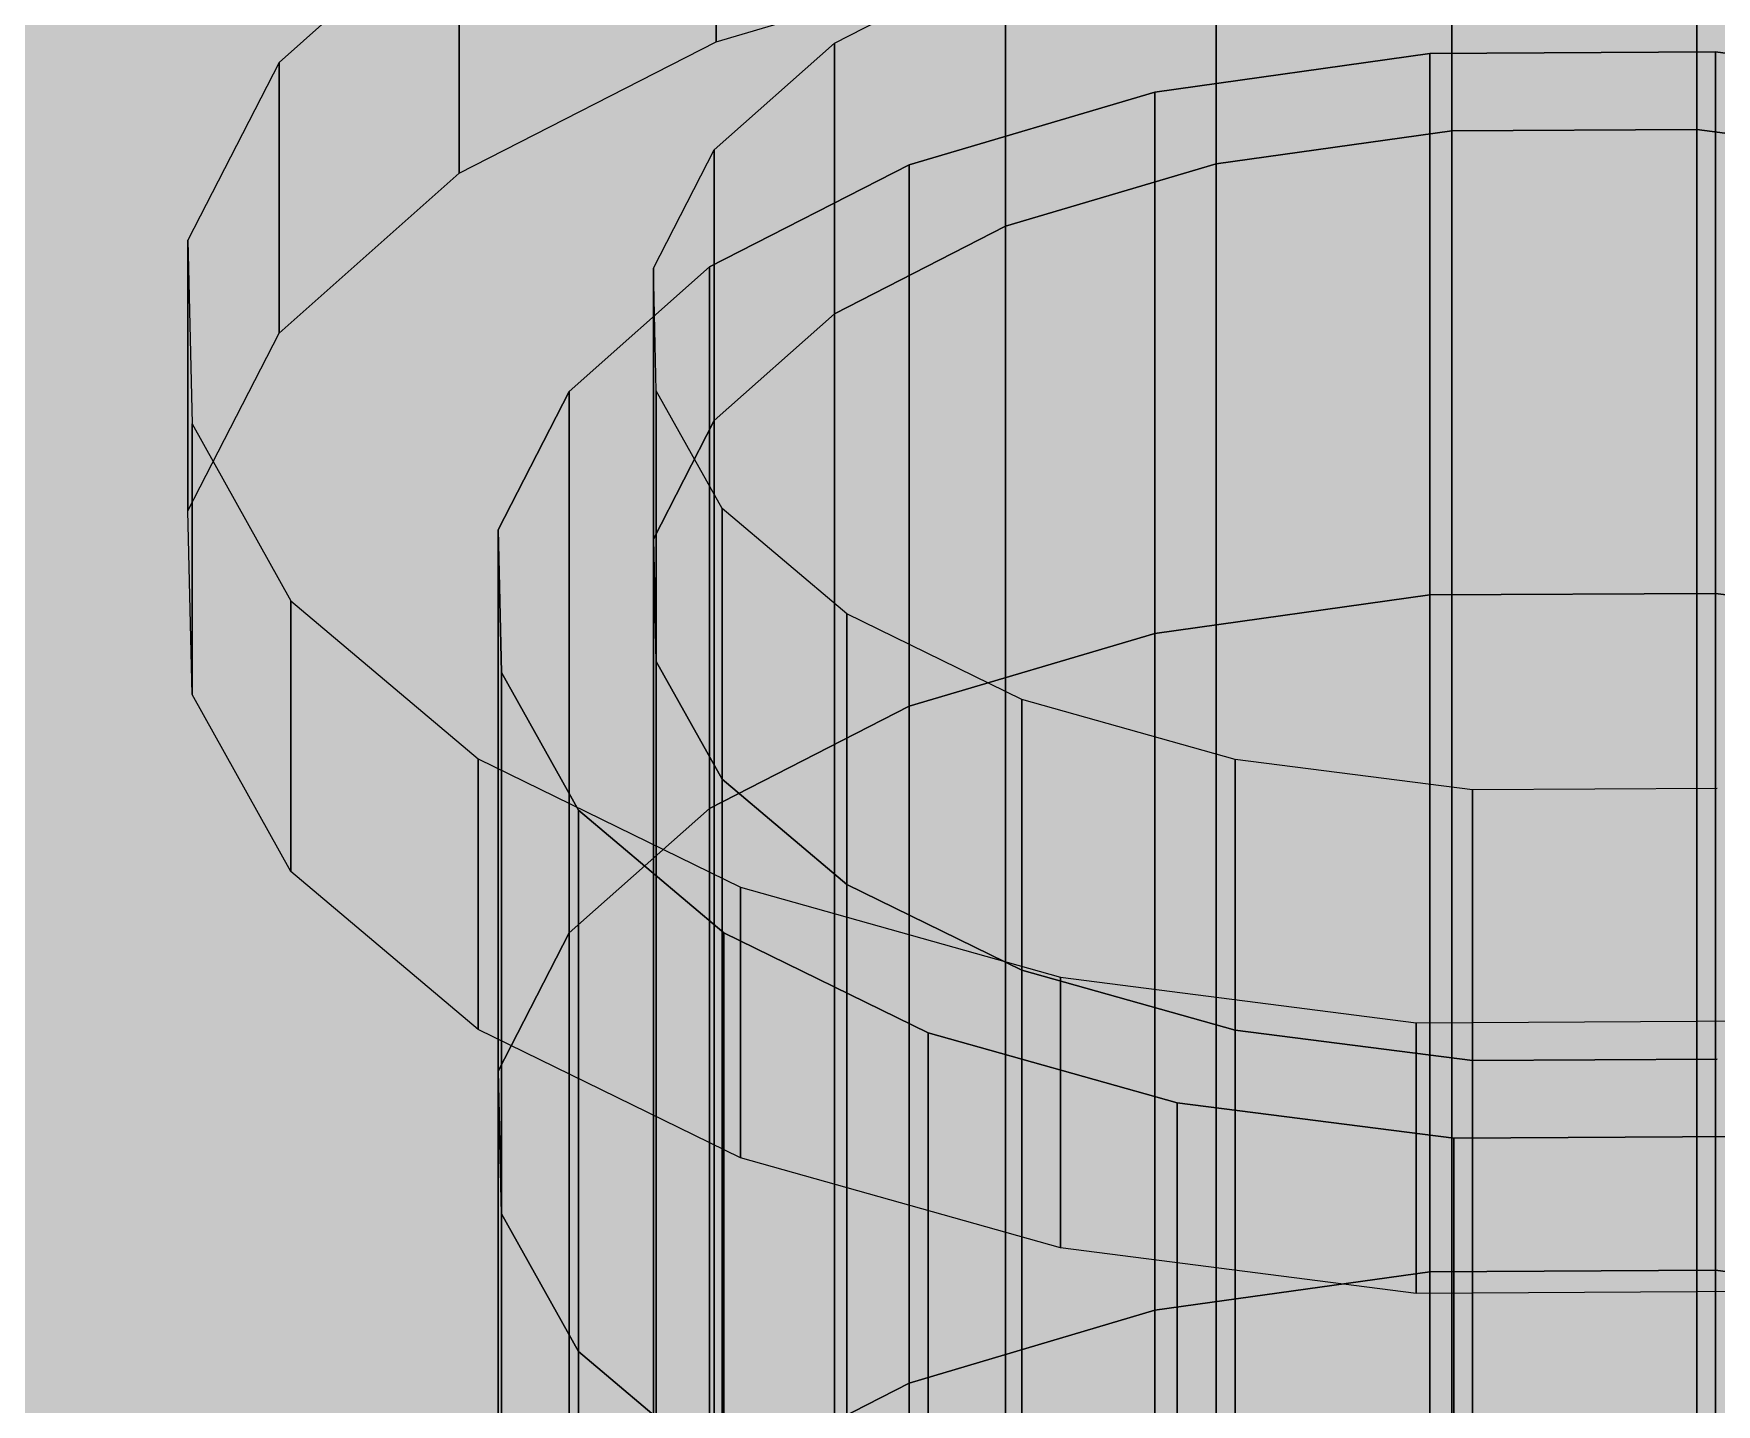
# Model space of a CAD drawing. Header units: millimetres. Extents: x 50 to 612415, y 2 to 4150.
# Drawn here: x 482938.8 to 482955.82, y 2475.74 to 2489.61 of the extents above; entities that cross this region are included whole.
import ezdxf

# ---------------------------------------------------------------- set-up
doc = ezdxf.new("R2010")
doc.units = ezdxf.units.MM
doc.layers.add('HATCH', color=8, linetype='Continuous', lineweight=9)
doc.layers.add('OUTLINE', color=7, linetype='Continuous', lineweight=25)

msp = doc.modelspace()

# ---------------------------------------------------------------- hatches: boundary and pattern name
at = {"layer": 'HATCH', "true_color": 0xccae87}
for points in [[(482749.68, 2562.523), (482748.263, 2561.264), (482945.633, 2487.251)], [(482749.68, 2562.523), (482952.923, 2489.409), (482955.813, 2489.425)], [(482749.68, 2562.523), (482955.813, 2489.425), (482958.613, 2489.066)], [(482749.68, 2562.523), (482950.14, 2489.02), (482952.923, 2489.409)], [(482749.68, 2562.523), (482947.654, 2488.283), (482950.14, 2489.02)], [(482749.68, 2562.523), (482945.633, 2487.251), (482947.654, 2488.283)], [(482944.215, 2485.991), (482748.263, 2561.264), (482746.242, 2560.231)], [(482944.215, 2485.991), (482945.633, 2487.251), (482748.263, 2561.264)], [(482944.215, 2485.991), (482735.283, 2559.448), (482732.765, 2560.157)], [(482943.498, 2484.591), (482944.215, 2485.991), (482732.765, 2560.157)], [(482943.53, 2483.147), (482943.498, 2484.591), (482732.765, 2560.157)], [(482944.308, 2481.755), (482943.53, 2483.147), (482732.765, 2560.157)], [(482945.781, 2480.512), (482944.308, 2481.755), (482732.765, 2560.157)], [(482947.847, 2479.501), (482945.781, 2480.512), (482732.765, 2560.157)], [(482947.847, 2479.501), (482732.765, 2560.157), (483655.424, 1955.814)], [(482944.215, 2485.991), (482746.242, 2560.231), (482743.755, 2559.495)], [(482944.215, 2485.991), (482743.755, 2559.495), (482740.972, 2559.106)], [(482944.215, 2485.991), (482738.083, 2559.09), (482735.283, 2559.448)], [(482944.215, 2485.991), (482740.972, 2559.106), (482738.083, 2559.09)], [(482945.633, 2481.772), (482748.263, 2555.786), (482749.68, 2557.045)], [(482749.68, 2557.045), (482748.263, 2555.786), (482945.633, 2481.772)], [(482749.68, 2557.045), (482952.923, 2483.931), (482955.813, 2483.946)], [(482955.813, 2483.946), (482952.923, 2483.931), (482749.68, 2557.045)], [(482958.613, 2483.588), (482955.813, 2483.946), (482749.68, 2557.045)], [(482749.68, 2557.045), (482955.813, 2483.946), (482958.613, 2483.588)], [(482749.68, 2557.045), (482950.14, 2483.541), (482952.923, 2483.931)], [(482952.923, 2483.931), (482950.14, 2483.541), (482749.68, 2557.045)], [(482749.68, 2557.045), (482958.613, 2483.588), (482961.131, 2482.879)], [(482961.131, 2482.879), (482958.613, 2483.588), (482749.68, 2557.045)], [(482749.68, 2557.045), (482947.654, 2482.805), (482950.14, 2483.541)], [(482950.14, 2483.541), (482947.654, 2482.805), (482749.68, 2557.045)], [(482749.68, 2557.045), (482945.633, 2481.772), (482947.654, 2482.805)], [(482947.654, 2482.805), (482945.633, 2481.772), (482749.68, 2557.045)], [(482961.131, 2482.879), (482749.68, 2557.045), (484760.546, 2048.287)], [(484760.546, 2048.287), (482749.68, 2557.045), (482961.131, 2482.879)], [(482944.215, 2480.513), (482748.263, 2555.786), (482746.242, 2554.753)], [(482746.242, 2554.753), (482748.263, 2555.786), (482944.215, 2480.513)], [(482748.263, 2555.786), (482945.633, 2481.772), (482944.215, 2480.513)], [(482944.215, 2480.513), (482945.633, 2481.772), (482748.263, 2555.786)], [(482944.215, 2480.513), (482746.242, 2554.753), (482743.755, 2554.016)], [(482743.755, 2554.016), (482746.242, 2554.753), (482944.215, 2480.513)], [(482944.215, 2480.513), (482735.283, 2553.97), (482732.765, 2554.679)], [(482732.765, 2554.679), (482735.283, 2553.97), (482944.215, 2480.513)], [(482943.498, 2479.113), (482944.215, 2480.513), (482732.765, 2554.679)], [(482732.765, 2554.679), (482944.215, 2480.513), (482943.498, 2479.113)], [(482943.53, 2477.668), (482943.498, 2479.113), (482732.765, 2554.679)], [(482732.765, 2554.679), (482943.498, 2479.113), (482943.53, 2477.668)], [(482944.308, 2476.277), (482943.53, 2477.668), (482732.765, 2554.679)], [(482732.765, 2554.679), (482943.53, 2477.668), (482944.308, 2476.277)], [(482945.781, 2475.033), (482944.308, 2476.277), (482732.765, 2554.679)], [(482732.765, 2554.679), (482944.308, 2476.277), (482945.781, 2475.033)], [(482947.847, 2474.023), (482945.781, 2475.033), (482732.765, 2554.679)], [(482732.765, 2554.679), (482945.781, 2475.033), (482947.847, 2474.023)], [(482947.847, 2474.023), (482732.765, 2554.679), (483739.222, 2112.021)], [(483655.424, 1950.335), (482732.765, 2554.679), (482947.847, 2474.023)], [(482944.215, 2480.513), (482743.755, 2554.016), (482740.972, 2553.627)], [(482740.972, 2553.627), (482743.755, 2554.016), (482944.215, 2480.513)], [(482944.215, 2480.513), (482738.083, 2553.611), (482735.283, 2553.97)], [(482735.283, 2553.97), (482738.083, 2553.611), (482944.215, 2480.513)], [(482944.215, 2480.513), (482740.972, 2553.627), (482738.083, 2553.611)], [(482738.083, 2553.611), (482740.972, 2553.627), (482944.215, 2480.513)], [(482945.633, 2474.924), (482748.263, 2548.938), (482749.68, 2550.197)], [(482749.68, 2550.197), (482748.263, 2548.938), (482945.633, 2474.924)], [(482749.68, 2550.197), (482952.923, 2477.082), (482955.813, 2477.098)], [(482955.813, 2477.098), (482952.923, 2477.082), (482749.68, 2550.197)], [(482958.613, 2476.74), (482955.813, 2477.098), (482749.68, 2550.197)], [(482749.68, 2550.197), (482955.813, 2477.098), (482958.613, 2476.74)], [(482749.68, 2550.197), (482950.14, 2476.693), (482952.923, 2477.082)], [(482952.923, 2477.082), (482950.14, 2476.693), (482749.68, 2550.197)], [(482749.68, 2550.197), (482958.613, 2476.74), (482961.131, 2476.031)], [(482961.131, 2476.031), (482958.613, 2476.74), (482749.68, 2550.197)], [(482749.68, 2550.197), (482947.654, 2475.957), (482950.14, 2476.693)], [(482950.14, 2476.693), (482947.654, 2475.957), (482749.68, 2550.197)], [(482749.68, 2550.197), (482945.633, 2474.924), (482947.654, 2475.957)], [(482947.654, 2475.957), (482945.633, 2474.924), (482749.68, 2550.197)], [(482961.131, 2476.031), (482749.68, 2550.197), (484760.546, 2041.439)], [(484760.546, 2041.439), (482749.68, 2550.197), (482961.131, 2476.031)], [(482944.215, 2473.665), (482748.263, 2548.938), (482746.242, 2547.905)], [(482746.242, 2547.905), (482748.263, 2548.938), (482944.215, 2473.665)], [(482748.263, 2548.938), (482945.633, 2474.924), (482944.215, 2473.665)], [(482944.215, 2473.665), (482945.633, 2474.924), (482748.263, 2548.938)], [(482749.68, 2547.458), (482952.923, 2474.343), (482955.813, 2474.359)], [(482955.813, 2474.359), (482952.923, 2474.343), (482749.68, 2547.458)], [(482958.613, 2474.001), (482955.813, 2474.359), (482749.68, 2547.458)], [(482749.68, 2547.458), (482955.813, 2474.359), (482958.613, 2474.001)], [(482749.68, 2547.458), (482950.14, 2473.954), (482952.923, 2474.343)], [(482952.923, 2474.343), (482950.14, 2473.954), (482749.68, 2547.458)], [(482749.68, 2547.458), (482958.613, 2474.001), (482961.131, 2473.292)], [(482961.131, 2473.292), (482958.613, 2474.001), (482749.68, 2547.458)], [(482749.68, 2547.458), (482947.654, 2473.218), (482950.14, 2473.954)], [(482950.14, 2473.954), (482947.654, 2473.218), (482749.68, 2547.458)], [(482749.68, 2547.458), (482945.633, 2472.185), (482947.654, 2473.218)], [(482947.654, 2473.218), (482945.633, 2472.185), (482749.68, 2547.458)], [(484758.648, 2037.434), (482749.68, 2547.458), (482961.131, 2473.292)], [(482961.131, 2473.292), (482749.68, 2547.458), (484758.648, 2037.434)], [(482749.68, 2546.773), (482952.923, 2473.658), (482955.813, 2473.674)], [(482955.813, 2473.674), (482952.923, 2473.658), (482749.68, 2546.773)], [(482958.613, 2473.316), (482955.813, 2473.674), (482749.68, 2546.773)], [(482749.68, 2546.773), (482955.813, 2473.674), (482958.613, 2473.316)], [(482749.68, 2546.773), (482950.14, 2473.269), (482952.923, 2473.658)], [(482952.923, 2473.658), (482950.14, 2473.269), (482749.68, 2546.773)], [(482749.68, 2546.773), (482958.613, 2473.316), (482961.131, 2472.607)], [(482961.131, 2472.607), (482958.613, 2473.316), (482749.68, 2546.773)], [(482749.68, 2546.773), (482947.654, 2472.533), (482950.14, 2473.269)], [(482950.14, 2473.269), (482947.654, 2472.533), (482749.68, 2546.773)], [(482749.68, 2546.773), (482945.633, 2471.5), (482947.654, 2472.533)], [(482947.654, 2472.533), (482945.633, 2471.5), (482749.68, 2546.773)], [(484758.174, 2036.433), (482749.68, 2546.773), (482961.131, 2472.607)], [(482961.131, 2472.607), (482749.68, 2546.773), (484758.174, 2036.433)], [(482748.115, 2543.35), (482746.049, 2544.36), (484752.006, 2023.419)], [(482749.587, 2542.107), (482748.115, 2543.35), (484752.006, 2023.419)], [(482749.68, 2543.349), (482952.923, 2470.234), (482955.813, 2470.25)], [(482955.813, 2470.25), (482952.923, 2470.234), (482749.68, 2543.349)], [(482958.613, 2469.892), (482955.813, 2470.25), (482749.68, 2543.349)], [(482749.68, 2543.349), (482955.813, 2470.25), (482958.613, 2469.892)], [(482749.68, 2543.349), (482958.613, 2469.892), (482961.131, 2469.183)], [(482961.131, 2469.183), (482958.613, 2469.892), (482749.68, 2543.349)], [(484755.802, 2031.428), (482749.68, 2543.349), (482961.131, 2469.183)], [(482961.131, 2469.183), (482749.68, 2543.349), (484755.802, 2031.428)], [(482750.366, 2540.715), (482749.587, 2542.107), (484752.006, 2023.419)], [(482750.398, 2539.27), (482750.366, 2540.715), (484752.006, 2023.419)], [(482749.68, 2537.87), (482750.398, 2539.27), (484752.006, 2023.419)], [(482961.131, 2463.705), (482749.68, 2537.87), (484752.006, 2023.419)], [(483159.297, 2405.335), (482950.365, 2478.793), (482947.847, 2479.501)], [(483158.58, 2403.936), (483159.297, 2405.335), (482947.847, 2479.501)], [(483158.612, 2402.491), (483158.58, 2403.936), (482947.847, 2479.501)], [(483159.391, 2401.099), (483158.612, 2402.491), (482947.847, 2479.501)], [(483160.863, 2399.856), (483159.391, 2401.099), (482947.847, 2479.501)], [(483162.929, 2398.845), (483160.863, 2399.856), (482947.847, 2479.501)], [(483162.929, 2398.845), (482947.847, 2479.501), (483655.424, 1955.814)], [(483159.297, 2405.335), (482953.165, 2478.434), (482950.365, 2478.793)], [(483159.297, 2405.335), (482956.055, 2478.45), (482953.165, 2478.434)]]:
    msp.add_hatch(color=43, dxfattribs=at).paths.add_polyline_path(points)
at = {"layer": 'HATCH', "true_color": 0xadb2b6}
for points in [[(482945.701, 2489.527), (482948.898, 2490.474), (482948.898, 2493.213), (482945.701, 2492.267)], [(482950.761, 2488.292), (482948.63, 2487.661), (482948.63, 2490.401), (482950.761, 2491.032)], [(482947.654, 2466.37), (482950.14, 2467.106), (482950.14, 2489.02), (482947.654, 2488.283)], [(482950.761, 2466.379), (482948.63, 2465.748), (482948.63, 2487.661), (482950.761, 2488.292)], [(482948.796, 2480.134), (482950.954, 2479.526), (482950.954, 2482.266), (482948.796, 2482.873)], [(482949.187, 2477.325), (482945.949, 2478.236), (482945.949, 2480.975), (482949.187, 2480.064)], [(482948.796, 2458.22), (482950.954, 2457.613), (482950.954, 2479.526), (482948.796, 2480.134)], [(482950.365, 2456.879), (482947.847, 2457.588), (482947.847, 2479.501), (482950.365, 2478.793)]]:
    msp.add_hatch(color=253, dxfattribs=at).paths.add_polyline_path(points)
at = {"layer": 'HATCH', "true_color": 0xabb0b4}
for points in [[(482943.102, 2488.199), (482945.701, 2489.527), (482945.701, 2492.267), (482943.102, 2490.939)], [(482948.63, 2487.661), (482946.898, 2486.776), (482946.898, 2489.515), (482948.63, 2490.401)], [(482945.633, 2465.337), (482947.654, 2466.37), (482947.654, 2488.283), (482945.633, 2487.251)], [(482948.63, 2465.748), (482946.898, 2464.862), (482946.898, 2486.776), (482948.63, 2487.661)], [(482947.025, 2481), (482948.796, 2480.134), (482948.796, 2482.873), (482947.025, 2483.739)], [(482945.949, 2478.236), (482943.293, 2479.535), (482943.293, 2482.274), (482945.949, 2480.975)], [(482947.025, 2459.086), (482948.796, 2458.22), (482948.796, 2480.134), (482947.025, 2481)], [(482947.847, 2457.588), (482945.781, 2458.598), (482945.781, 2480.512), (482947.847, 2479.501)]]:
    msp.add_hatch(color=253, dxfattribs=at).paths.add_polyline_path(points)
at = {"layer": 'HATCH', "true_color": 0xaeb3b7}
for points in [[(482953.147, 2488.626), (482950.761, 2488.292), (482950.761, 2491.032), (482953.147, 2491.365)], [(482958.024, 2488.332), (482955.624, 2488.64), (482955.624, 2491.379), (482958.024, 2491.072)], [(482950.14, 2467.106), (482952.923, 2467.495), (482952.923, 2489.409), (482950.14, 2489.02)], [(482955.813, 2467.511), (482958.613, 2467.153), (482958.613, 2489.066), (482955.813, 2489.425)], [(482958.024, 2466.419), (482955.624, 2466.726), (482955.624, 2488.64), (482958.024, 2488.332)], [(482953.147, 2466.712), (482950.761, 2466.379), (482950.761, 2488.292), (482953.147, 2488.626)], [(482950.954, 2479.526), (482953.354, 2479.219), (482953.354, 2481.958), (482950.954, 2482.266)], [(482952.786, 2476.864), (482949.187, 2477.325), (482949.187, 2480.064), (482952.786, 2479.603)], [(482950.954, 2457.613), (482953.354, 2457.305), (482953.354, 2479.219), (482950.954, 2479.526)], [(482953.165, 2456.52), (482950.365, 2456.879), (482950.365, 2478.793), (482953.165, 2478.434)]]:
    msp.add_hatch(color=253, dxfattribs=at).paths.add_polyline_path(points)
at = {"layer": 'HATCH', "true_color": 0xaeb4b7}
for points in [[(482955.624, 2488.64), (482953.147, 2488.626), (482953.147, 2491.365), (482955.624, 2491.379)], [(482952.923, 2467.495), (482955.813, 2467.511), (482955.813, 2489.425), (482952.923, 2489.409)], [(482955.624, 2466.726), (482953.147, 2466.712), (482953.147, 2488.626), (482955.624, 2488.64)], [(482953.354, 2479.219), (482955.831, 2479.233), (482955.831, 2481.972), (482953.354, 2481.958)], [(482956.502, 2476.884), (482952.786, 2476.864), (482952.786, 2479.603), (482956.502, 2479.623)], [(482953.354, 2457.305), (482955.831, 2457.319), (482955.831, 2479.233), (482953.354, 2479.219)], [(482956.055, 2456.536), (482953.165, 2456.52), (482953.165, 2478.434), (482956.055, 2478.45)]]:
    msp.add_hatch(color=253, dxfattribs=at).paths.add_polyline_path(points)
at = {"layer": 'HATCH', "true_color": 0xa8aeb1}
for points in [[(482941.28, 2486.58), (482943.102, 2488.199), (482943.102, 2490.939), (482941.28, 2489.32)], [(482946.898, 2486.776), (482945.683, 2485.697), (482945.683, 2488.436), (482946.898, 2489.515)], [(482944.215, 2464.078), (482945.633, 2465.337), (482945.633, 2487.251), (482944.215, 2485.991)], [(482946.898, 2464.862), (482945.683, 2463.783), (482945.683, 2485.697), (482946.898, 2486.776)]]:
    msp.add_hatch(color=253, dxfattribs=at).paths.add_polyline_path(points)
at = {"layer": 'HATCH', "true_color": 0xb7bcc0}
for points in [[(482945.683, 2488.436), (482943.102, 2490.939), (482941.28, 2489.32)], [(482943.102, 2490.939), (482946.898, 2489.515), (482948.63, 2490.401)], [(482945.683, 2488.436), (482946.898, 2489.515), (482943.102, 2490.939)], [(482948.898, 2490.474), (482952.476, 2490.975), (482967.578, 2486.725)], [(482943.102, 2488.199), (482945.701, 2489.527), (482948.898, 2490.474)], [(482953.147, 2488.626), (482943.102, 2488.199), (482948.898, 2490.474)], [(482955.624, 2488.64), (482953.147, 2488.626), (482948.898, 2490.474)], [(482958.024, 2488.332), (482955.624, 2488.64), (482948.898, 2490.474)], [(482958.024, 2488.332), (482948.898, 2490.474), (482967.578, 2486.725)], [(482945.683, 2488.436), (482941.28, 2489.32), (482940.358, 2487.52)], [(482958.613, 2489.066), (482952.923, 2489.409), (482950.14, 2489.02)], [(482958.613, 2489.066), (482955.813, 2489.425), (482952.923, 2489.409)], [(482958.613, 2489.066), (482950.14, 2489.02), (482947.654, 2488.283)], [(482958.613, 2489.066), (482947.654, 2488.283), (482953.147, 2488.626)], [(482958.613, 2489.066), (482953.147, 2488.626), (482955.624, 2488.64)], [(482958.613, 2489.066), (482955.624, 2488.64), (482958.024, 2488.332)], [(482953.147, 2488.626), (482950.761, 2488.292), (482943.102, 2488.199)], [(482947.654, 2488.283), (482950.761, 2488.292), (482953.147, 2488.626)], [(482945.683, 2488.436), (482940.358, 2487.52), (482940.399, 2485.662)], [(482945.683, 2488.436), (482940.399, 2485.662), (482941.4, 2483.873)], [(482945.068, 2487.236), (482945.683, 2488.436), (482941.4, 2483.873)], [(482950.761, 2488.292), (482948.63, 2487.661), (482943.102, 2488.199)], [(482947.654, 2488.283), (482945.633, 2487.251), (482950.761, 2488.292)], [(482945.633, 2487.251), (482948.63, 2487.661), (482950.761, 2488.292)], [(482941.28, 2486.58), (482943.102, 2488.199), (482945.683, 2485.697)], [(482948.63, 2487.661), (482946.898, 2486.776), (482943.102, 2488.199)], [(482943.102, 2488.199), (482946.898, 2486.776), (482945.683, 2485.697)], [(482945.633, 2487.251), (482946.898, 2486.776), (482948.63, 2487.661)], [(482945.095, 2485.998), (482945.068, 2487.236), (482941.4, 2483.873)], [(482945.683, 2485.697), (482945.633, 2487.251), (482944.215, 2485.991)], [(482945.683, 2485.697), (482946.898, 2486.776), (482945.633, 2487.251)], [(482940.358, 2484.781), (482941.28, 2486.58), (482945.683, 2485.697)], [(482945.763, 2484.805), (482945.095, 2485.998), (482941.4, 2483.873)], [(482945.683, 2485.697), (482944.215, 2485.991), (482943.498, 2484.591)], [(482940.399, 2482.923), (482940.358, 2484.781), (482945.683, 2485.697)], [(482941.4, 2481.134), (482940.399, 2482.923), (482945.683, 2485.697)], [(482941.4, 2481.134), (482945.683, 2485.697), (482945.068, 2484.497)], [(482945.683, 2485.697), (482943.498, 2484.591), (482943.53, 2483.147)], [(482945.068, 2484.497), (482945.683, 2485.697), (482943.53, 2483.147)], [(482941.4, 2483.873), (482947.025, 2483.739), (482945.763, 2484.805)], [(482941.4, 2481.134), (482945.068, 2484.497), (482945.095, 2483.258)], [(482945.095, 2483.258), (482945.068, 2484.497), (482943.53, 2483.147)], [(482941.4, 2483.873), (482948.796, 2482.873), (482947.025, 2483.739)], [(482941.4, 2483.873), (482950.954, 2482.266), (482948.796, 2482.873)], [(482941.4, 2483.873), (482943.293, 2482.274), (482945.949, 2480.975)], [(482941.4, 2483.873), (482960.08, 2480.124), (482950.954, 2482.266)], [(482941.4, 2483.873), (482945.949, 2480.975), (482949.187, 2480.064)], [(482941.4, 2483.873), (482956.502, 2479.623), (482960.08, 2480.124)], [(482941.4, 2483.873), (482949.187, 2480.064), (482952.786, 2479.603)], [(482941.4, 2483.873), (482952.786, 2479.603), (482956.502, 2479.623)], [(482941.4, 2481.134), (482945.095, 2483.258), (482945.763, 2482.066)], [(482945.763, 2482.066), (482945.095, 2483.258), (482943.53, 2483.147)], [(482947.025, 2481), (482945.763, 2482.066), (482943.53, 2483.147)], [(482943.53, 2483.147), (482944.308, 2481.755), (482945.781, 2480.512)], [(482943.53, 2483.147), (482945.781, 2480.512), (482947.847, 2479.501)], [(482947.025, 2481), (482943.53, 2483.147), (482950.365, 2478.793)], [(482943.53, 2483.147), (482947.847, 2479.501), (482950.365, 2478.793)], [(482960.08, 2480.124), (482953.354, 2481.958), (482950.954, 2482.266)], [(482945.763, 2482.066), (482947.025, 2481), (482941.4, 2481.134)], [(482960.08, 2480.124), (482955.831, 2481.972), (482953.354, 2481.958)], [(482947.025, 2481), (482948.796, 2480.134), (482941.4, 2481.134)], [(482948.796, 2480.134), (482950.954, 2479.526), (482941.4, 2481.134)], [(482945.949, 2478.236), (482943.293, 2479.535), (482941.4, 2481.134)], [(482950.954, 2479.526), (482960.08, 2477.385), (482941.4, 2481.134)], [(482949.187, 2477.325), (482945.949, 2478.236), (482941.4, 2481.134)], [(482960.08, 2477.385), (482956.502, 2476.884), (482941.4, 2481.134)], [(482952.786, 2476.864), (482949.187, 2477.325), (482941.4, 2481.134)], [(482956.502, 2476.884), (482952.786, 2476.864), (482941.4, 2481.134)], [(482950.365, 2478.793), (482948.796, 2480.134), (482947.025, 2481)], [(482950.365, 2478.793), (482950.954, 2479.526), (482948.796, 2480.134)], [(482950.365, 2478.793), (482961.324, 2479.575), (482955.831, 2479.233)], [(482950.365, 2478.793), (482958.838, 2478.839), (482961.324, 2479.575)], [(482950.365, 2478.793), (482953.354, 2479.219), (482950.954, 2479.526)], [(482950.954, 2479.526), (482953.354, 2479.219), (482960.08, 2477.385)], [(482950.365, 2478.793), (482955.831, 2479.233), (482953.354, 2479.219)], [(482953.354, 2479.219), (482955.831, 2479.233), (482960.08, 2477.385)], [(482950.365, 2478.793), (482956.055, 2478.45), (482958.838, 2478.839)], [(482950.365, 2478.793), (482953.165, 2478.434), (482956.055, 2478.45)]]:
    msp.add_hatch(color=9, dxfattribs=at).paths.add_polyline_path(points)
at = {"layer": 'HATCH', "true_color": 0xa6abae}
for points in [[(482940.358, 2484.781), (482941.28, 2486.58), (482941.28, 2489.32), (482940.358, 2487.52)], [(482945.683, 2485.697), (482945.068, 2484.497), (482945.068, 2487.236), (482945.683, 2488.436)], [(482943.498, 2462.678), (482944.215, 2464.078), (482944.215, 2485.991), (482943.498, 2484.591)], [(482945.095, 2483.258), (482945.763, 2482.066), (482945.763, 2484.805), (482945.095, 2485.998)], [(482941.4, 2481.134), (482940.399, 2482.923), (482940.399, 2485.662), (482941.4, 2483.873)], [(482945.683, 2463.783), (482945.068, 2462.583), (482945.068, 2484.497), (482945.683, 2485.697)], [(482945.095, 2461.345), (482945.763, 2460.152), (482945.763, 2482.066), (482945.095, 2483.258)], [(482944.308, 2459.841), (482943.53, 2461.233), (482943.53, 2483.147), (482944.308, 2481.755)]]:
    msp.add_hatch(color=253, dxfattribs=at).paths.add_polyline_path(points)
at = {"layer": 'HATCH', "true_color": 0xc2a680}
for points in [[(482952.923, 2483.931), (482950.14, 2483.541), (482950.14, 2489.02), (482952.923, 2489.409)], [(482958.613, 2483.588), (482955.813, 2483.946), (482955.813, 2489.425), (482958.613, 2489.066)], [(482952.923, 2477.082), (482950.14, 2476.693), (482950.14, 2483.541), (482952.923, 2483.931)], [(482958.613, 2476.74), (482955.813, 2477.098), (482955.813, 2483.946), (482958.613, 2483.588)], [(482950.365, 2473.314), (482953.165, 2472.955), (482953.165, 2478.434), (482950.365, 2478.793)], [(482952.923, 2474.343), (482950.14, 2473.954), (482950.14, 2476.693), (482952.923, 2477.082)], [(482958.613, 2474.001), (482955.813, 2474.359), (482955.813, 2477.098), (482958.613, 2476.74)]]:
    msp.add_hatch(color=43, dxfattribs=at).paths.add_polyline_path(points)
at = {"layer": 'HATCH', "true_color": 0xc2a681}
for points in [[(482955.813, 2483.946), (482952.923, 2483.931), (482952.923, 2489.409), (482955.813, 2489.425)], [(482955.813, 2477.098), (482952.923, 2477.082), (482952.923, 2483.931), (482955.813, 2483.946)], [(482953.165, 2472.955), (482956.055, 2472.971), (482956.055, 2478.45), (482953.165, 2478.434)], [(482955.813, 2474.359), (482952.923, 2474.343), (482952.923, 2477.082), (482955.813, 2477.098)]]:
    msp.add_hatch(color=43, dxfattribs=at).paths.add_polyline_path(points)
at = {"layer": 'HATCH', "true_color": 0xc0a480}
for points in [[(482950.14, 2483.541), (482947.654, 2482.805), (482947.654, 2488.283), (482950.14, 2489.02)], [(482950.14, 2476.693), (482947.654, 2475.957), (482947.654, 2482.805), (482950.14, 2483.541)], [(482950.14, 2473.954), (482947.654, 2473.218), (482947.654, 2475.957), (482950.14, 2476.693)]]:
    msp.add_hatch(color=33, dxfattribs=at).paths.add_polyline_path(points)
at = {"layer": 'HATCH', "true_color": 0xbea37e}
for points in [[(482947.654, 2482.805), (482945.633, 2481.772), (482945.633, 2487.251), (482947.654, 2488.283)], [(482947.654, 2475.957), (482945.633, 2474.924), (482945.633, 2481.772), (482947.654, 2482.805)], [(482947.654, 2473.218), (482945.633, 2472.185), (482945.633, 2474.924), (482947.654, 2475.957)]]:
    msp.add_hatch(color=33, dxfattribs=at).paths.add_polyline_path(points)
at = {"layer": 'HATCH', "true_color": 0xa3a8ab}
for points in [[(482940.399, 2482.923), (482940.358, 2484.781), (482940.358, 2487.52), (482940.399, 2485.662)], [(482945.068, 2484.497), (482945.095, 2483.258), (482945.095, 2485.998), (482945.068, 2487.236)], [(482943.53, 2461.233), (482943.498, 2462.678), (482943.498, 2484.591), (482943.53, 2483.147)], [(482945.068, 2462.583), (482945.095, 2461.345), (482945.095, 2483.258), (482945.068, 2484.497)]]:
    msp.add_hatch(color=253, dxfattribs=at).paths.add_polyline_path(points)
at = {"layer": 'HATCH', "true_color": 0xbca07c}
for points in [[(482945.633, 2481.772), (482944.215, 2480.513), (482944.215, 2485.991), (482945.633, 2487.251)], [(482945.633, 2474.924), (482944.215, 2473.665), (482944.215, 2480.513), (482945.633, 2481.772)]]:
    msp.add_hatch(color=33, dxfattribs=at).paths.add_polyline_path(points)
at = {"layer": 'HATCH', "true_color": 0xb99e7a}
for points in [[(482944.215, 2480.513), (482943.498, 2479.113), (482943.498, 2484.591), (482944.215, 2485.991)], [(482943.53, 2477.668), (482944.308, 2476.277), (482944.308, 2481.755), (482943.53, 2483.147)], [(482944.215, 2473.665), (482943.498, 2472.265), (482943.498, 2479.113), (482944.215, 2480.513)], [(482943.53, 2470.82), (482944.308, 2469.429), (482944.308, 2476.277), (482943.53, 2477.668)]]:
    msp.add_hatch(color=33, dxfattribs=at).paths.add_polyline_path(points)
at = {"layer": 'HATCH', "true_color": 0xa9aeb1}
for points in [[(482945.763, 2482.066), (482947.025, 2481), (482947.025, 2483.739), (482945.763, 2484.805)], [(482943.293, 2479.535), (482941.4, 2481.134), (482941.4, 2483.873), (482943.293, 2482.274)], [(482945.763, 2460.152), (482947.025, 2459.086), (482947.025, 2481), (482945.763, 2482.066)], [(482945.781, 2458.598), (482944.308, 2459.841), (482944.308, 2481.755), (482945.781, 2480.512)]]:
    msp.add_hatch(color=253, dxfattribs=at).paths.add_polyline_path(points)
at = {"layer": 'HATCH', "true_color": 0xb69b78}
for points in [[(482943.498, 2479.113), (482943.53, 2477.668), (482943.53, 2483.147), (482943.498, 2484.591)], [(482943.498, 2472.265), (482943.53, 2470.82), (482943.53, 2477.668), (482943.498, 2479.113)]]:
    msp.add_hatch(color=33, dxfattribs=at).paths.add_polyline_path(points)
at = {"layer": 'HATCH', "true_color": 0xbca17d}
for points in [[(482944.308, 2476.277), (482945.781, 2475.033), (482945.781, 2480.512), (482944.308, 2481.755)], [(482944.308, 2469.429), (482945.781, 2468.185), (482945.781, 2475.033), (482944.308, 2476.277)]]:
    msp.add_hatch(color=33, dxfattribs=at).paths.add_polyline_path(points)
at = {"layer": 'HATCH', "true_color": 0xbfa37e}
msp.add_hatch(color=33, dxfattribs=at).paths.add_polyline_path([(482945.781, 2475.033), (482947.847, 2474.023), (482947.847, 2479.501), (482945.781, 2480.512)])
at = {"layer": 'HATCH', "true_color": 0xc1a580}
msp.add_hatch(color=33, dxfattribs=at).paths.add_polyline_path([(482947.847, 2474.023), (482950.365, 2473.314), (482950.365, 2478.793), (482947.847, 2479.501)])

# ---------------------------------------------------------------- linework, layer by layer
at = {"layer": 'OUTLINE', "color": 139, "true_color": 0x42544a}
for p, q in [((482945.701, 2492.267), (482945.701, 2489.527)), ((482945.701, 2489.527), (482945.701, 2492.267)), ((482953.147, 2488.626), (482953.147, 2491.365)), ((482953.147, 2491.365), (482953.147, 2488.626)), ((482955.624, 2491.379), (482955.624, 2488.64)), ((482955.624, 2488.64), (482955.624, 2491.379)), ((482950.761, 2488.292), (482950.761, 2491.032)), ((482950.761, 2491.032), (482950.761, 2488.292)), ((482943.102, 2490.939), (482941.28, 2489.32)), ((482943.102, 2490.939), (482941.28, 2489.32)), ((482943.102, 2490.939), (482943.102, 2488.199)), ((482943.102, 2488.199), (482943.102, 2490.939)), ((482945.701, 2489.527), (482948.898, 2490.474)), ((482945.701, 2489.527), (482948.898, 2490.474)), ((482946.898, 2489.515), (482948.63, 2490.401)), ((482946.898, 2489.515), (482948.63, 2490.401)), ((482948.63, 2487.661), (482948.63, 2490.401)), ((482948.63, 2490.401), (482948.63, 2487.661)), ((482943.102, 2488.199), (482945.701, 2489.527)), ((482943.102, 2488.199), (482945.701, 2489.527)), ((482945.683, 2488.436), (482946.898, 2489.515)), ((482945.683, 2488.436), (482946.898, 2489.515)), ((482946.898, 2486.776), (482946.898, 2489.515)), ((482946.898, 2489.515), (482946.898, 2486.776)), ((482941.28, 2489.32), (482940.358, 2487.52)), ((482941.28, 2489.32), (482940.358, 2487.52)), ((482941.28, 2489.32), (482941.28, 2486.58)), ((482941.28, 2486.58), (482941.28, 2489.32)), ((482950.14, 2489.02), (482952.923, 2489.409)), ((482952.923, 2489.409), (482950.14, 2489.02)), ((482950.14, 2489.02), (482952.923, 2489.409)), ((482952.923, 2489.409), (482950.14, 2489.02)), ((482952.923, 2489.409), (482955.813, 2489.425)), ((482955.813, 2489.425), (482952.923, 2489.409)), ((482952.923, 2489.409), (482955.813, 2489.425)), ((482955.813, 2489.425), (482952.923, 2489.409)), ((482952.923, 2489.409), (482952.923, 2467.495)), ((482952.923, 2467.495), (482952.923, 2489.409)), ((482952.923, 2483.931), (482952.923, 2489.409)), ((482952.923, 2489.409), (482952.923, 2483.931)), ((482955.813, 2489.425), (482958.613, 2489.066)), ((482955.813, 2467.511), (482955.813, 2489.425)), ((482958.613, 2489.066), (482955.813, 2489.425)), ((482955.813, 2489.425), (482955.813, 2467.511)), ((482955.813, 2489.425), (482955.813, 2483.946)), ((482955.813, 2483.946), (482955.813, 2489.425)), ((482955.813, 2489.425), (482958.613, 2489.066)), ((482958.613, 2489.066), (482955.813, 2489.425)), ((482947.654, 2488.283), (482950.14, 2489.02)), ((482950.14, 2489.02), (482947.654, 2488.283)), ((482947.654, 2488.283), (482950.14, 2489.02)), ((482950.14, 2489.02), (482947.654, 2488.283)), ((482950.14, 2489.02), (482950.14, 2467.106)), ((482950.14, 2467.106), (482950.14, 2489.02)), ((482950.14, 2483.541), (482950.14, 2489.02)), ((482950.14, 2489.02), (482950.14, 2483.541)), ((482953.147, 2488.626), (482955.624, 2488.64)), ((482955.624, 2488.64), (482953.147, 2488.626)), ((482953.147, 2488.626), (482955.624, 2488.64)), ((482955.624, 2488.64), (482953.147, 2488.626)), ((482955.624, 2488.64), (482955.624, 2466.726)), ((482955.624, 2466.726), (482955.624, 2488.64)), ((482955.624, 2488.64), (482958.024, 2488.332)), ((482958.024, 2488.332), (482955.624, 2488.64)), ((482955.624, 2488.64), (482958.024, 2488.332)), ((482958.024, 2488.332), (482955.624, 2488.64)), ((482950.761, 2488.292), (482953.147, 2488.626)), ((482950.761, 2488.292), (482953.147, 2488.626)), ((482953.147, 2488.626), (482950.761, 2488.292)), ((482953.147, 2488.626), (482950.761, 2488.292)), ((482953.147, 2466.712), (482953.147, 2488.626)), ((482953.147, 2488.626), (482953.147, 2466.712)), ((482945.068, 2487.236), (482945.683, 2488.436)), ((482945.068, 2487.236), (482945.683, 2488.436)), ((482945.683, 2485.697), (482945.683, 2488.436)), ((482945.683, 2488.436), (482945.683, 2485.697)), ((482948.63, 2487.661), (482950.761, 2488.292)), ((482950.761, 2488.292), (482948.63, 2487.661)), ((482948.63, 2487.661), (482950.761, 2488.292)), ((482950.761, 2488.292), (482948.63, 2487.661)), ((482950.761, 2466.379), (482950.761, 2488.292)), ((482950.761, 2488.292), (482950.761, 2466.379)), ((482941.28, 2486.58), (482943.102, 2488.199)), ((482941.28, 2486.58), (482943.102, 2488.199)), ((482945.633, 2487.251), (482947.654, 2488.283)), ((482947.654, 2488.283), (482945.633, 2487.251)), ((482945.633, 2487.251), (482947.654, 2488.283)), ((482947.654, 2488.283), (482945.633, 2487.251)), ((482947.654, 2488.283), (482947.654, 2466.37)), ((482947.654, 2466.37), (482947.654, 2488.283)), ((482947.654, 2482.805), (482947.654, 2488.283)), ((482947.654, 2488.283), (482947.654, 2482.805)), ((482946.898, 2486.776), (482948.63, 2487.661)), ((482948.63, 2487.661), (482946.898, 2486.776)), ((482946.898, 2486.776), (482948.63, 2487.661)), ((482948.63, 2487.661), (482946.898, 2486.776)), ((482948.63, 2465.748), (482948.63, 2487.661)), ((482948.63, 2487.661), (482948.63, 2465.748)), ((482940.358, 2487.52), (482940.358, 2484.781)), ((482940.358, 2487.52), (482940.399, 2485.662)), ((482940.358, 2484.781), (482940.358, 2487.52)), ((482940.358, 2487.52), (482940.399, 2485.662)), ((482944.215, 2485.991), (482945.633, 2487.251)), ((482945.633, 2487.251), (482944.215, 2485.991)), ((482944.215, 2485.991), (482945.633, 2487.251)), ((482945.633, 2487.251), (482944.215, 2485.991)), ((482945.068, 2484.497), (482945.068, 2487.236)), ((482945.095, 2485.998), (482945.068, 2487.236)), ((482945.068, 2487.236), (482945.068, 2484.497)), ((482945.095, 2485.998), (482945.068, 2487.236)), ((482945.633, 2487.251), (482945.633, 2465.337)), ((482945.633, 2465.337), (482945.633, 2487.251)), ((482945.633, 2481.772), (482945.633, 2487.251)), ((482945.633, 2487.251), (482945.633, 2481.772)), ((482945.683, 2485.697), (482946.898, 2486.776)), ((482946.898, 2486.776), (482945.683, 2485.697)), ((482945.683, 2485.697), (482946.898, 2486.776)), ((482946.898, 2486.776), (482945.683, 2485.697)), ((482946.898, 2464.862), (482946.898, 2486.776)), ((482946.898, 2486.776), (482946.898, 2464.862)), ((482940.358, 2484.781), (482941.28, 2486.58)), ((482940.358, 2484.781), (482941.28, 2486.58)), ((482943.498, 2484.591), (482944.215, 2485.991)), ((482944.215, 2485.991), (482943.498, 2484.591)), ((482943.498, 2484.591), (482944.215, 2485.991)), ((482944.215, 2485.991), (482943.498, 2484.591)), ((482944.215, 2485.991), (482944.215, 2464.078)), ((482944.215, 2464.078), (482944.215, 2485.991)), ((482944.215, 2480.513), (482944.215, 2485.991)), ((482944.215, 2485.991), (482944.215, 2480.513)), ((482945.095, 2483.258), (482945.095, 2485.998)), ((482945.763, 2484.805), (482945.095, 2485.998)), ((482945.095, 2485.998), (482945.095, 2483.258)), ((482945.763, 2484.805), (482945.095, 2485.998)), ((482940.399, 2485.662), (482940.399, 2482.923)), ((482940.399, 2485.662), (482941.4, 2483.873)), ((482940.399, 2482.923), (482940.399, 2485.662)), ((482940.399, 2485.662), (482941.4, 2483.873)), ((482945.068, 2484.497), (482945.683, 2485.697)), ((482945.683, 2485.697), (482945.068, 2484.497)), ((482945.068, 2484.497), (482945.683, 2485.697)), ((482945.683, 2485.697), (482945.068, 2484.497)), ((482945.683, 2463.783), (482945.683, 2485.697)), ((482945.683, 2485.697), (482945.683, 2463.783)), ((482940.399, 2482.923), (482940.358, 2484.781)), ((482940.399, 2482.923), (482940.358, 2484.781)), ((482945.763, 2482.066), (482945.763, 2484.805)), ((482947.025, 2483.739), (482945.763, 2484.805)), ((482945.763, 2484.805), (482945.763, 2482.066)), ((482947.025, 2483.739), (482945.763, 2484.805)), ((482943.53, 2483.147), (482943.498, 2484.591)), ((482943.498, 2484.591), (482943.498, 2462.678)), ((482943.498, 2462.678), (482943.498, 2484.591)), ((482943.498, 2484.591), (482943.53, 2483.147)), ((482943.498, 2479.113), (482943.498, 2484.591)), ((482943.53, 2483.147), (482943.498, 2484.591)), ((482943.498, 2484.591), (482943.498, 2479.113)), ((482943.498, 2484.591), (482943.53, 2483.147)), ((482945.068, 2462.583), (482945.068, 2484.497)), ((482945.095, 2483.258), (482945.068, 2484.497)), ((482945.068, 2484.497), (482945.068, 2462.583)), ((482945.095, 2483.258), (482945.068, 2484.497)), ((482945.068, 2484.497), (482945.095, 2483.258)), ((482945.068, 2484.497), (482945.095, 2483.258)), ((482941.4, 2483.873), (482941.4, 2481.134)), ((482941.4, 2481.134), (482941.4, 2483.873)), ((482941.4, 2483.873), (482943.293, 2482.274)), ((482941.4, 2483.873), (482943.293, 2482.274)), ((482950.14, 2483.541), (482952.923, 2483.931)), ((482952.923, 2483.931), (482950.14, 2483.541)), ((482950.14, 2483.541), (482952.923, 2483.931)), ((482952.923, 2483.931), (482950.14, 2483.541)), ((482952.923, 2483.931), (482955.813, 2483.946)), ((482955.813, 2483.946), (482952.923, 2483.931)), ((482952.923, 2483.931), (482955.813, 2483.946)), ((482955.813, 2483.946), (482952.923, 2483.931)), ((482952.923, 2477.082), (482952.923, 2483.931)), ((482952.923, 2483.931), (482952.923, 2477.082)), ((482958.613, 2483.588), (482955.813, 2483.946)), ((482955.813, 2483.946), (482958.613, 2483.588)), ((482955.813, 2483.946), (482955.813, 2477.098)), ((482955.813, 2477.098), (482955.813, 2483.946)), ((482955.813, 2483.946), (482958.613, 2483.588)), ((482958.613, 2483.588), (482955.813, 2483.946)), ((482947.025, 2481), (482947.025, 2483.739)), ((482948.796, 2482.873), (482947.025, 2483.739)), ((482947.025, 2483.739), (482947.025, 2481)), ((482948.796, 2482.873), (482947.025, 2483.739)), ((482947.654, 2482.805), (482950.14, 2483.541)), ((482950.14, 2483.541), (482947.654, 2482.805)), ((482947.654, 2482.805), (482950.14, 2483.541)), ((482950.14, 2483.541), (482947.654, 2482.805)), ((482950.14, 2476.693), (482950.14, 2483.541)), ((482950.14, 2483.541), (482950.14, 2476.693)), ((482945.095, 2461.345), (482945.095, 2483.258)), ((482945.763, 2482.066), (482945.095, 2483.258)), ((482945.095, 2483.258), (482945.095, 2461.345)), ((482945.763, 2482.066), (482945.095, 2483.258)), ((482945.095, 2483.258), (482945.763, 2482.066)), ((482945.095, 2483.258), (482945.763, 2482.066)), ((482944.308, 2481.755), (482943.53, 2483.147)), ((482943.53, 2483.147), (482943.53, 2461.233)), ((482943.53, 2461.233), (482943.53, 2483.147)), ((482943.53, 2483.147), (482944.308, 2481.755)), ((482943.53, 2477.668), (482943.53, 2483.147)), ((482944.308, 2481.755), (482943.53, 2483.147)), ((482943.53, 2483.147), (482943.53, 2477.668)), ((482943.53, 2483.147), (482944.308, 2481.755)), ((482941.4, 2481.134), (482940.399, 2482.923)), ((482941.4, 2481.134), (482940.399, 2482.923)), ((482948.796, 2480.134), (482948.796, 2482.873)), ((482950.954, 2482.266), (482948.796, 2482.873)), ((482948.796, 2482.873), (482948.796, 2480.134)), ((482950.954, 2482.266), (482948.796, 2482.873)), ((482945.633, 2481.772), (482947.654, 2482.805)), ((482947.654, 2482.805), (482945.633, 2481.772)), ((482945.633, 2481.772), (482947.654, 2482.805)), ((482947.654, 2482.805), (482945.633, 2481.772)), ((482947.654, 2475.957), (482947.654, 2482.805)), ((482947.654, 2482.805), (482947.654, 2475.957)), ((482943.293, 2482.274), (482943.293, 2479.535)), ((482943.293, 2482.274), (482945.949, 2480.975)), ((482943.293, 2479.535), (482943.293, 2482.274)), ((482943.293, 2482.274), (482945.949, 2480.975)), ((482950.954, 2479.526), (482950.954, 2482.266)), ((482953.354, 2481.958), (482950.954, 2482.266)), ((482950.954, 2482.266), (482950.954, 2479.526)), ((482953.354, 2481.958), (482950.954, 2482.266)), ((482945.763, 2460.152), (482945.763, 2482.066)), ((482947.025, 2481), (482945.763, 2482.066)), ((482945.763, 2482.066), (482945.763, 2460.152)), ((482947.025, 2481), (482945.763, 2482.066)), ((482945.763, 2482.066), (482947.025, 2481)), ((482945.763, 2482.066), (482947.025, 2481)), ((482955.831, 2481.972), (482953.354, 2481.958)), ((482955.831, 2481.972), (482953.354, 2481.958)), ((482953.354, 2479.219), (482953.354, 2481.958)), ((482953.354, 2481.958), (482953.354, 2479.219)), ((482945.633, 2481.772), (482944.215, 2480.513)), ((482944.215, 2480.513), (482945.633, 2481.772)), ((482944.215, 2480.513), (482945.633, 2481.772)), ((482945.633, 2481.772), (482944.215, 2480.513)), ((482945.781, 2480.512), (482944.308, 2481.755)), ((482944.308, 2481.755), (482944.308, 2459.841)), ((482944.308, 2459.841), (482944.308, 2481.755)), ((482944.308, 2481.755), (482945.781, 2480.512)), ((482944.308, 2476.277), (482944.308, 2481.755)), ((482945.781, 2480.512), (482944.308, 2481.755)), ((482944.308, 2481.755), (482944.308, 2476.277)), ((482944.308, 2481.755), (482945.781, 2480.512)), ((482945.633, 2474.924), (482945.633, 2481.772)), ((482945.633, 2481.772), (482945.633, 2474.924)), ((482943.293, 2479.535), (482941.4, 2481.134)), ((482943.293, 2479.535), (482941.4, 2481.134)), ((482945.949, 2480.975), (482945.949, 2478.236)), ((482945.949, 2480.975), (482949.187, 2480.064)), ((482945.949, 2478.236), (482945.949, 2480.975)), ((482945.949, 2480.975), (482949.187, 2480.064)), ((482947.025, 2459.086), (482947.025, 2481)), ((482948.796, 2480.134), (482947.025, 2481)), ((482947.025, 2481), (482947.025, 2459.086)), ((482947.025, 2481), (482948.796, 2480.134)), ((482947.025, 2481), (482948.796, 2480.134)), ((482948.796, 2480.134), (482947.025, 2481)), ((482943.498, 2479.113), (482944.215, 2480.513)), ((482944.215, 2480.513), (482943.498, 2479.113)), ((482943.498, 2479.113), (482944.215, 2480.513)), ((482944.215, 2480.513), (482943.498, 2479.113)), ((482944.215, 2473.665), (482944.215, 2480.513)), ((482944.215, 2480.513), (482944.215, 2473.665)), ((482947.847, 2479.501), (482945.781, 2480.512)), ((482945.781, 2480.512), (482945.781, 2458.598)), ((482945.781, 2458.598), (482945.781, 2480.512)), ((482945.781, 2480.512), (482947.847, 2479.501)), ((482945.781, 2475.033), (482945.781, 2480.512)), ((482945.781, 2480.512), (482947.847, 2479.501)), ((482947.847, 2479.501), (482945.781, 2480.512)), ((482945.781, 2480.512), (482945.781, 2475.033)), ((482948.796, 2458.22), (482948.796, 2480.134)), ((482950.954, 2479.526), (482948.796, 2480.134)), ((482948.796, 2480.134), (482948.796, 2458.22)), ((482948.796, 2480.134), (482950.954, 2479.526)), ((482950.954, 2479.526), (482948.796, 2480.134)), ((482948.796, 2480.134), (482950.954, 2479.526)), ((482949.187, 2480.064), (482952.786, 2479.603)), ((482949.187, 2480.064), (482949.187, 2477.325)), ((482949.187, 2477.325), (482949.187, 2480.064)), ((482949.187, 2480.064), (482952.786, 2479.603)), ((482952.786, 2479.603), (482956.502, 2479.623)), ((482952.786, 2479.603), (482956.502, 2479.623)), ((482945.949, 2478.236), (482943.293, 2479.535)), ((482945.949, 2478.236), (482943.293, 2479.535)), ((482947.847, 2479.501), (482947.847, 2457.588)), ((482947.847, 2457.588), (482947.847, 2479.501)), ((482947.847, 2479.501), (482950.365, 2478.793)), ((482947.847, 2474.023), (482947.847, 2479.501)), ((482947.847, 2479.501), (482950.365, 2478.793)), ((482950.365, 2478.793), (482947.847, 2479.501)), ((482947.847, 2479.501), (482947.847, 2474.023)), ((482950.365, 2478.793), (482947.847, 2479.501)), ((482950.954, 2457.613), (482950.954, 2479.526)), ((482953.354, 2479.219), (482950.954, 2479.526)), ((482950.954, 2479.526), (482950.954, 2457.613)), ((482953.354, 2479.219), (482950.954, 2479.526)), ((482950.954, 2479.526), (482953.354, 2479.219)), ((482950.954, 2479.526), (482953.354, 2479.219)), ((482952.786, 2479.603), (482952.786, 2476.864)), ((482952.786, 2476.864), (482952.786, 2479.603)), ((482943.53, 2477.668), (482943.498, 2479.113)), ((482943.498, 2479.113), (482943.53, 2477.668)), ((482943.498, 2472.265), (482943.498, 2479.113)), ((482943.53, 2477.668), (482943.498, 2479.113)), ((482943.498, 2479.113), (482943.498, 2472.265)), ((482943.498, 2479.113), (482943.53, 2477.668)), ((482955.831, 2479.233), (482953.354, 2479.219)), ((482955.831, 2479.233), (482953.354, 2479.219)), ((482953.354, 2479.219), (482955.831, 2479.233)), ((482953.354, 2479.219), (482955.831, 2479.233)), ((482953.354, 2457.305), (482953.354, 2479.219)), ((482953.354, 2479.219), (482953.354, 2457.305)), ((482950.365, 2478.793), (482950.365, 2456.879)), ((482950.365, 2456.879), (482950.365, 2478.793)), ((482950.365, 2478.793), (482953.165, 2478.434)), ((482950.365, 2473.314), (482950.365, 2478.793)), ((482953.165, 2478.434), (482950.365, 2478.793)), ((482950.365, 2478.793), (482950.365, 2473.314)), ((482950.365, 2478.793), (482953.165, 2478.434)), ((482953.165, 2478.434), (482950.365, 2478.793)), ((482953.165, 2478.434), (482956.055, 2478.45)), ((482956.055, 2478.45), (482953.165, 2478.434)), ((482953.165, 2478.434), (482956.055, 2478.45)), ((482956.055, 2478.45), (482953.165, 2478.434)), ((482953.165, 2478.434), (482953.165, 2456.52)), ((482953.165, 2456.52), (482953.165, 2478.434)), ((482953.165, 2472.955), (482953.165, 2478.434)), ((482953.165, 2478.434), (482953.165, 2472.955)), ((482949.187, 2477.325), (482945.949, 2478.236)), ((482949.187, 2477.325), (482945.949, 2478.236)), ((482944.308, 2476.277), (482943.53, 2477.668)), ((482943.53, 2477.668), (482944.308, 2476.277)), ((482943.53, 2470.82), (482943.53, 2477.668)), ((482944.308, 2476.277), (482943.53, 2477.668)), ((482943.53, 2477.668), (482943.53, 2470.82)), ((482943.53, 2477.668), (482944.308, 2476.277)), ((482952.786, 2476.864), (482949.187, 2477.325)), ((482952.786, 2476.864), (482949.187, 2477.325)), ((482950.14, 2476.693), (482952.923, 2477.082)), ((482952.923, 2477.082), (482950.14, 2476.693)), ((482950.14, 2476.693), (482952.923, 2477.082)), ((482952.923, 2477.082), (482950.14, 2476.693)), ((482952.923, 2477.082), (482955.813, 2477.098)), ((482955.813, 2477.098), (482952.923, 2477.082)), ((482952.923, 2477.082), (482955.813, 2477.098)), ((482955.813, 2477.098), (482952.923, 2477.082)), ((482952.923, 2474.343), (482952.923, 2477.082)), ((482952.923, 2477.082), (482952.923, 2474.343)), ((482958.613, 2476.74), (482955.813, 2477.098)), ((482955.813, 2477.098), (482958.613, 2476.74)), ((482955.813, 2477.098), (482955.813, 2474.359)), ((482955.813, 2474.359), (482955.813, 2477.098)), ((482955.813, 2477.098), (482958.613, 2476.74)), ((482958.613, 2476.74), (482955.813, 2477.098)), ((482956.502, 2476.884), (482952.786, 2476.864)), ((482956.502, 2476.884), (482952.786, 2476.864)), ((482947.654, 2475.957), (482950.14, 2476.693)), ((482950.14, 2476.693), (482947.654, 2475.957)), ((482947.654, 2475.957), (482950.14, 2476.693)), ((482950.14, 2476.693), (482947.654, 2475.957)), ((482950.14, 2473.954), (482950.14, 2476.693)), ((482950.14, 2476.693), (482950.14, 2473.954)), ((482945.781, 2475.033), (482944.308, 2476.277)), ((482944.308, 2476.277), (482945.781, 2475.033)), ((482944.308, 2469.429), (482944.308, 2476.277)), ((482945.781, 2475.033), (482944.308, 2476.277)), ((482944.308, 2476.277), (482944.308, 2469.429)), ((482944.308, 2476.277), (482945.781, 2475.033)), ((482945.633, 2474.924), (482947.654, 2475.957)), ((482947.654, 2475.957), (482945.633, 2474.924)), ((482945.633, 2474.924), (482947.654, 2475.957)), ((482947.654, 2475.957), (482945.633, 2474.924)), ((482947.654, 2473.218), (482947.654, 2475.957)), ((482947.654, 2475.957), (482947.654, 2473.218))]:
    msp.add_line(p, q, dxfattribs=at)

doc.saveas('drawing.dxf')
